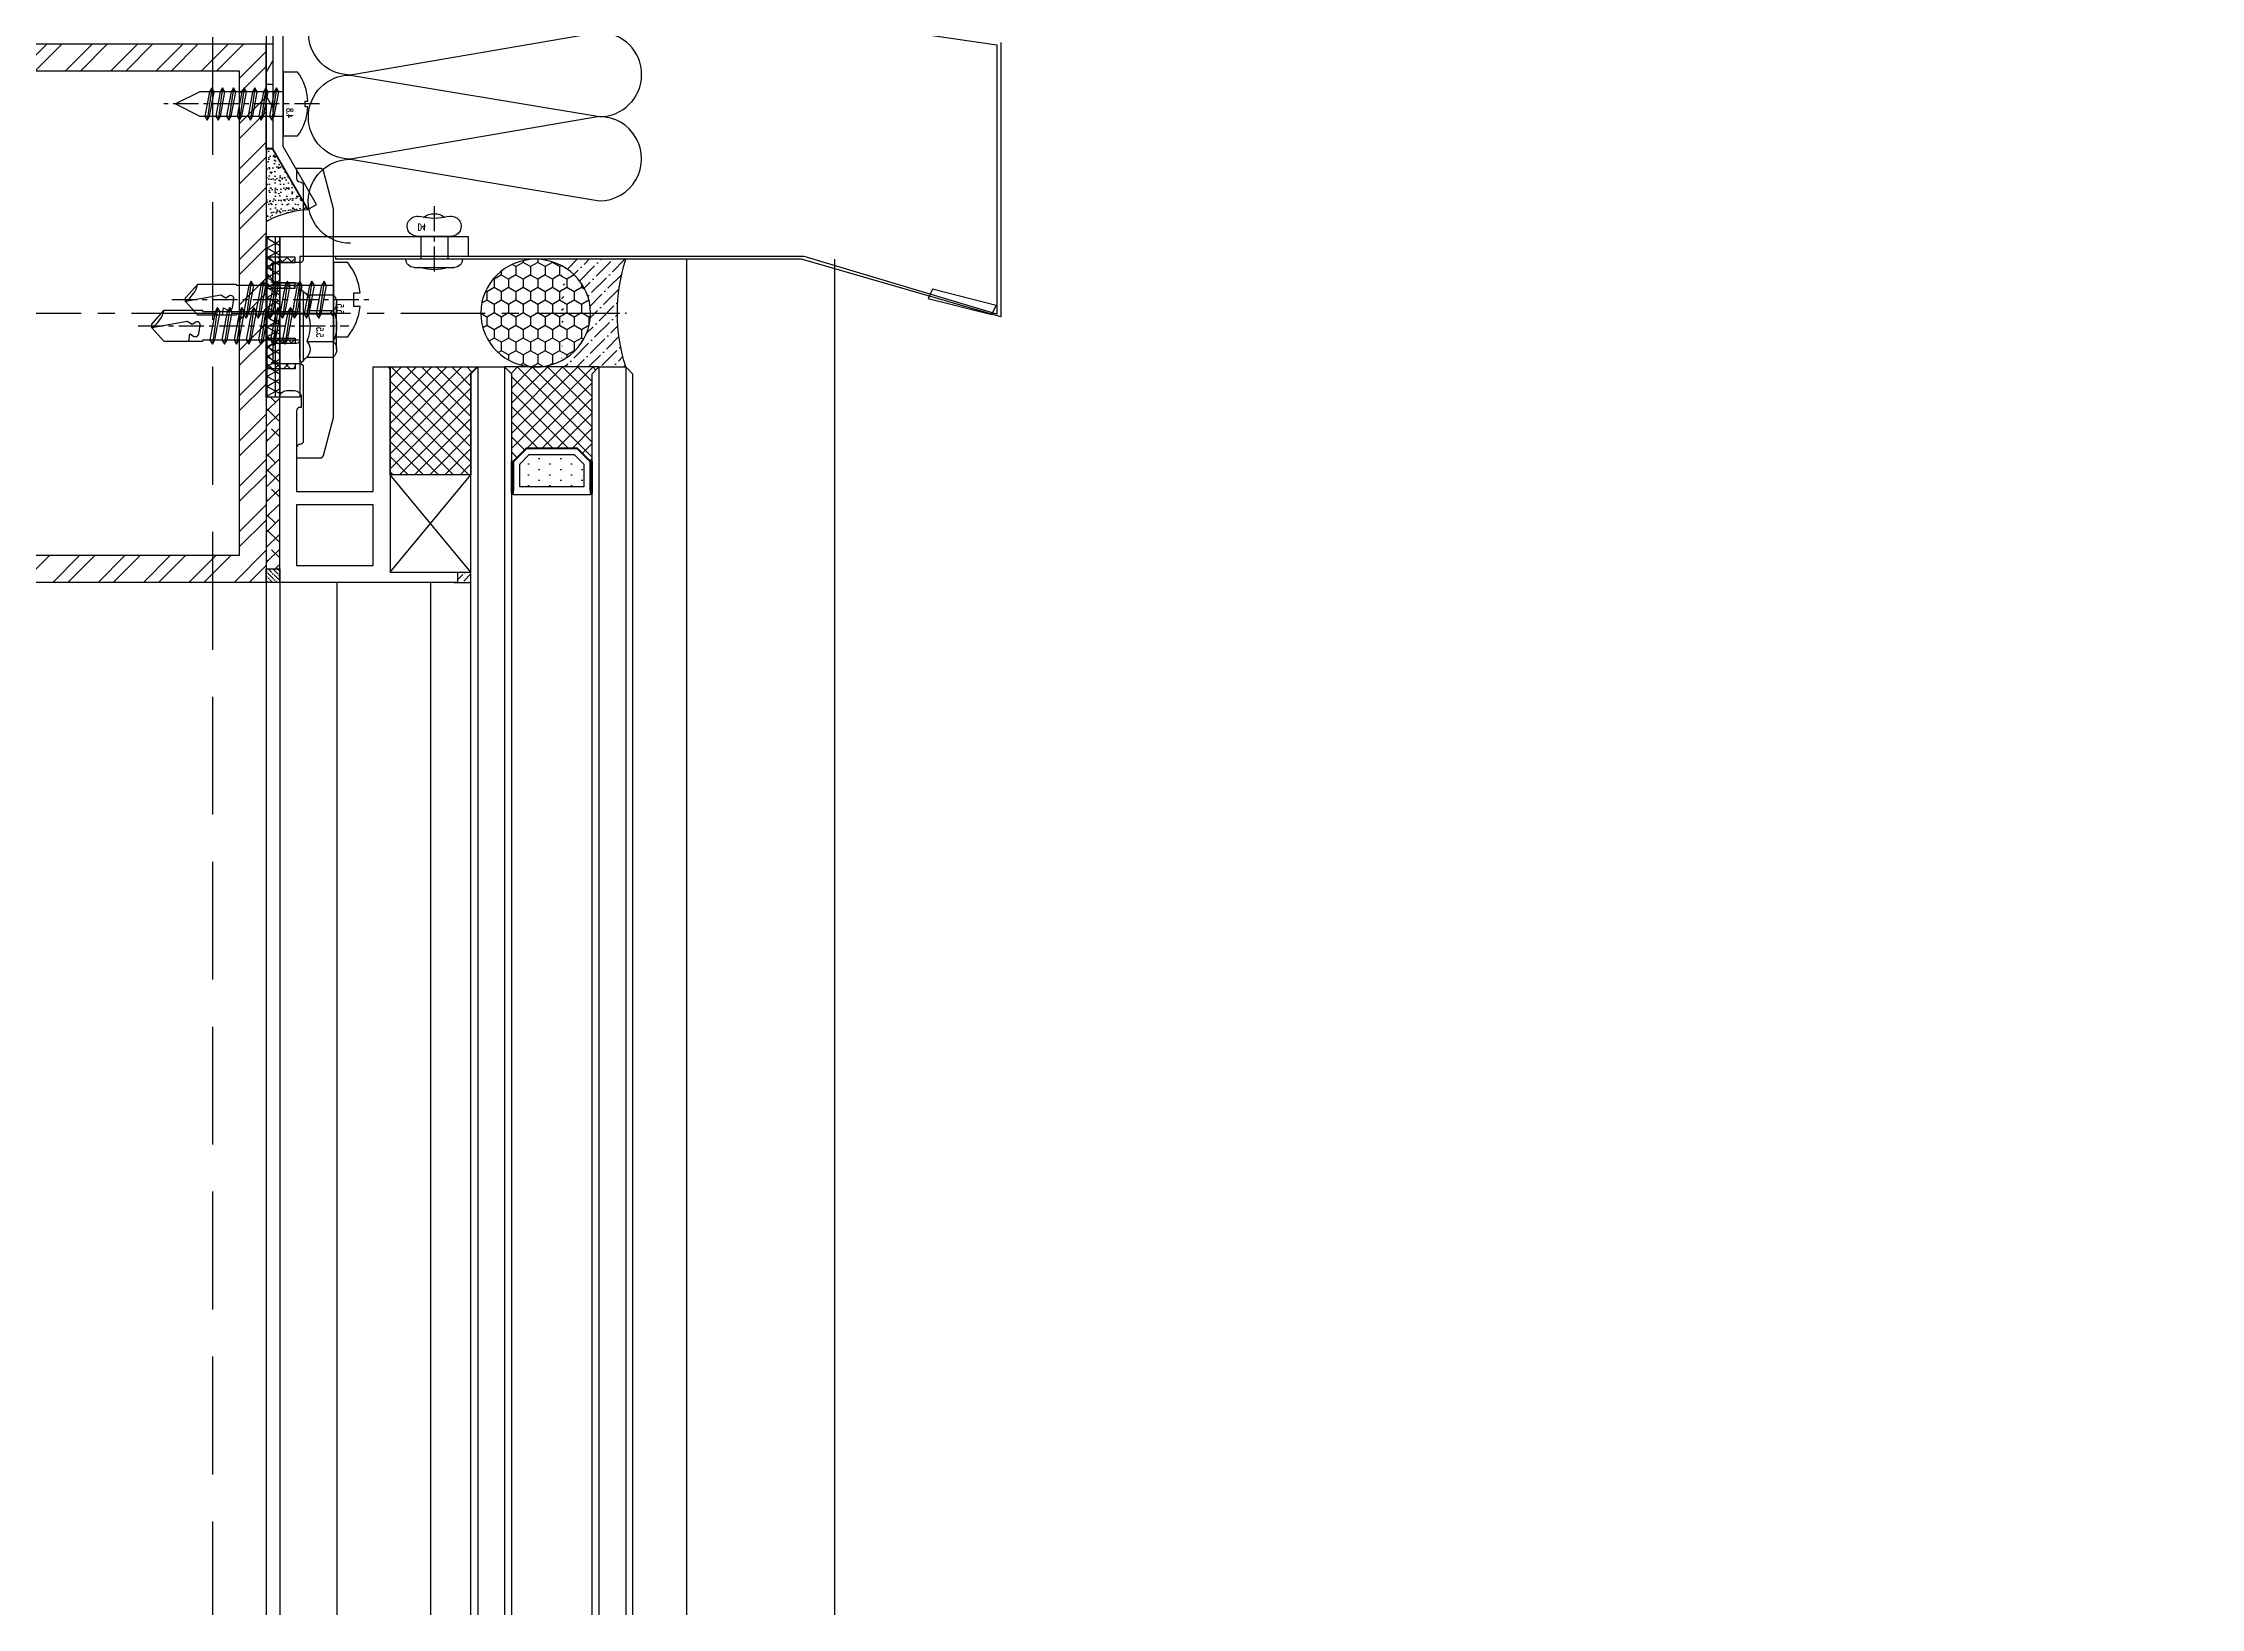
# Model space of a CAD drawing. Extents: x 220580 to 2027826, y -309201 to 71987.
# Drawn here: x 374298.5 to 374618.9, y -157279.7 to -157047.2 of the extents above; entities that cross this region are included whole.
import ezdxf
from ezdxf.enums import TextEntityAlignment as Align
from ezdxf.xclip import XClip

# ---------------------------------------------------------------- set-up
doc = ezdxf.new("R2010")
doc.units = 0
for name, pattern in [('AUSGEZOGEN', [0]), ('CENTER', [2, 1.25, -0.25, 0.25, -0.25]), ('DASH', [0.35, 0.25, -0.1]), ('ZN-CENTER', [2, 1.25, -0.25, 0.25, -0.25]), ('ZN-DASH', [0.35, 0.25, -0.1])]:
    doc.linetypes.add(name, pattern=pattern)
for name, color, linetype in [('!ZN1-填充-8', 8, 'Continuous'), ('!ZN3-不锈钢板幕墙-7', 7, 'Continuous'), ('!ZN3-玻璃幕墙-4', 4, 'Continuous'), ('!ZN4-辅助材料-1', 1, 'Continuous'), ('!ZN4-配件-11', 11, 'Continuous'), ('!ZN5-钢材投影-40', 40, 'Continuous'), ('!ZN5-铝材投影-112', 112, 'Continuous'), ('!ZN5-铝材断面-6', 6, 'Continuous'), ('!ZN6-虚线-8', 8, 'ZN-DASH'), ('2钢材断面', 2, 'Continuous'), ('3索引', 3, 'Continuous'), ('A_Hatch', 8, 'Continuous'), ('DIM', 173, 'Continuous'), ('Fill', 8, 'Continuous'), ('ZX', 240, 'CENTER'), ('型材截面颜色', 253, 'Continuous')]:
    doc.layers.add(name, color=color, linetype=linetype)
for name, color, linetype, lineweight in [('0_FLASHING', 6, 'Continuous', 25), ('0CABR-填充', 8, 'Continuous', 5), ('0CABR-密封材料、垫片', 195, 'Continuous', 9), ('0填充', 8, 'Continuous', 13)]:
    doc.layers.add(name, color=color, linetype=linetype, lineweight=lineweight)
doc.layers.add('0_INSULATION', color=252, linetype='Continuous', lineweight=9, transparency=0.2)
doc.styles.add('DHTEXT-1', font='ROMANS.shx', dxfattribs={"width": 0.7, "bigfont": 'CHINESE.shx'})
doc.dimstyles.new('ZN200', dxfattribs={"dimscale": 200, "dimtxt": 2.5, "dimasz": 1.5, "dimexe": 1, "dimexo": 2, "dimgap": 0.9, "dimtad": 1, "dimdec": 0, "dimdsep": 46, "dimtxsty": 'DHTEXT-1', "dimblk": 'ARCHTICK', "dimcen": 2.5, "dimclrd": 173, "dimclre": 173, "dimclrt": 7, "dimazin": 2, "dimtfac": 1, "dimtdec": 0, "dimtix": 1, "dimtmove": 2, "dimatfit": 3, "dimfxl": 0, "dimtolj": 1, "dimtzin": 0, "dimarcsym": 0})

# ---------------------------------------------------------------- blocks, each defined once
blk = doc.blocks.new('_ArchTick')
at = {"color": 0, "linetype": 'ByBlock', "const_width": 0.4}
blk.add_lwpolyline([(-0.5, -0.5), (0.5, 0.5)], dxfattribs=at)
blk = doc.blocks.new('*D842')
at = {"layer": 'Defpoints', "color": 0, "ltscale": 2, "transparency": 16777216}
for p in [(374411.3983723671, -157079.3509703585), (376072.8778522045, -157079.3509703585), (374411.3983722083, -158179.3509700687)]:
    blk.add_point(p, dxfattribs=at)
at = {"layer": 'DIM', "color": 173, "linetype": 'ByBlock', "lineweight": -2, "ltscale": 2, "transparency": 16777216}
for p, q in [((376072.8778522045, -157079.3509703585), (376072.8778522045, -156779.3509703585)), ((374811.3983723671, -157079.3509703585), (376272.8778522045, -157079.3509703585)), ((376072.8778522045, -158179.3509700687), (376072.8778522045, -157079.3509703585)), ((374811.3983722083, -158179.3509700687), (376272.8778522045, -158179.3509700687)), ((376072.8778522045, -158179.3509700687), (376072.8778522045, -158479.3509700687))]:
    blk.add_line(p, q, dxfattribs=at)
at = {"layer": 'DIM', "color": 173, "lineweight": -2, "ltscale": 2, "transparency": 16777216, "xscale": 300, "yscale": 300, "zscale": 300}
for p, rotation in [((376072.8778522045, -157079.3509703585), 270), ((376072.8778522045, -158179.3509700687), 90)]:
    blk.add_blockref('_ArchTick', p, dxfattribs=dict(at, rotation=rotation))
at = {"layer": 'DIM', "color": 7, "ltscale": 2, "transparency": 16777216, "insert": (375642.8778522044, -157629.3509702137), "char_height": 500, "attachment_point": 5, "rotation": 90, "style": 'DHTEXT-1'}
blk.add_mtext('\\A1;1100', dxfattribs=at)
blk = doc.blocks.new('*D848')
at = {"layer": 'Defpoints', "color": 0, "ltscale": 2, "transparency": 16777216}
for p in [(375182.4936223215, -150779.3509701756), (376072.8778522036, -150779.3509701756), (374411.3983723671, -157079.3509703585)]:
    blk.add_point(p, dxfattribs=at)
at = {"layer": 'DIM', "color": 173, "linetype": 'ByBlock', "lineweight": -2, "ltscale": 2, "transparency": 16777216}
for p, q in [((375582.4936223215, -150779.3509701756), (376272.8778522036, -150779.3509701756)), ((376072.8778522036, -157079.3509703585), (376072.8778522036, -150779.3509701756)), ((374811.3983723671, -157079.3509703585), (376272.8778522036, -157079.3509703585))]:
    blk.add_line(p, q, dxfattribs=at)
at = {"layer": 'DIM', "color": 173, "lineweight": -2, "ltscale": 2, "transparency": 16777216, "xscale": 300, "yscale": 300, "zscale": 300}
for p, rotation in [((376072.8778522036, -150779.3509701756), 90), ((376072.8778522036, -157079.3509703585), 270)]:
    blk.add_blockref('_ArchTick', p, dxfattribs=dict(at, rotation=rotation))
at = {"layer": 'DIM', "color": 7, "ltscale": 2, "transparency": 16777216, "insert": (375642.8778522034, -153929.3509702671), "char_height": 500, "attachment_point": 5, "rotation": 90, "style": 'DHTEXT-1'}
blk.add_mtext('\\A1;6300', dxfattribs=at)
blk = doc.blocks.new('20250822090122')
at = {"layer": 'A_Hatch'}
h = blk.add_hatch(dxfattribs=at)
h.set_pattern_fill('ANSI32', color=256)
h.set_pattern_definition([(45, (-80, -40), (-3.367596045400933, 3.367596045400933), []), (45, (-77.75493500000448, -40), (-3.367596045400933, 3.367596045400933), [])])
h.paths.add_polyline_path([(0, 40), (-80, 40), (-80, -40), (0, -40)])
h.paths.add_polyline_path([(-4, 36), (-4, -36), (-76, -36), (-76, 36)], flags=16)
at = {"layer": '2钢材断面'}
for points in [[(-80, 40), (0, 40), (0, -40), (-80, -40)], [(-76, 36), (-4, 36), (-4, -36), (-76, -36)]]:
    blk.add_lwpolyline(points, close=True, dxfattribs=at)
blk = doc.blocks.new('*U840')
at = {"layer": '!ZN1-填充-8'}
h = blk.add_hatch(dxfattribs=at)
h.set_pattern_fill('ANSI37', color=256, scale=0.5, style=0)
h.set_pattern_definition([(45, (6, -8.881784197001252e-16), (-1.122532015133644, 1.122532015133644), []), (135, (6, -8.881784197001252e-16), (-1.122532015133644, -1.122532015133644), [])])
h.paths.add_polyline_path([(1.029468876367901e-06, 5.00000102652325), (1.029468876367901e-06, 19.0000010265237), (1.000001029469331, 18.00000102652325), (14.00000102946797, 18.00000102652325), (14.00000102946797, 17.75000102652325), (12.00000102946797, 15.75000102652325), (12.00000102946797, 8.250001026523705), (12.00000102946797, 8.250001026523705), (14.00000102946797, 6.250001026523704), (14.00000102946797, 6.000001026523704), (1.000001029469331, 6.000001026523704), (1.029468876367901e-06, 5.00000102652325)])
h = blk.add_hatch(dxfattribs=at)
h.set_pattern_fill('DOTS', color=8, angle=-1.272221872585407e-14, style=0)
h.set_pattern_definition([(0, (6, -8.881784197001252e-16), (0.7937500000000003, 1.5875), [0, -1.5875])])
h.paths.add_polyline_path([(13.00000246392847, 15.33578673215879), (13.00000246392847, 8.664213388665985), (14.4142185169444, 7.24999733565005), (17.80000246392865, 7.24999733565005), (17.80000246392865, 16.74999733565005), (14.41421306741995, 16.74999733565005)])
for points in [[(18.75000205893684, 17.99999999999977), (14.00000205893684, 17.99999999999977), (14.00000205893684, 17.74999999999977), (18.75000205893684, 17.74999999999977)], [(18.75000205893684, 6.249999999999772), (14.00000205893684, 6.249999999999772), (14.00000205893684, 5.999999999999772), (18.75000205893684, 5.999999999999772)]]:
    blk.add_hatch(color=256, dxfattribs=at).paths.add_polyline_path(points)
for p, q in [((2.058937752735802e-06, 22.99999999999977), (534.0000003171442, 23.00000000001518)), ((1.029468876367901e-06, 19.00000102946865), (533.9999992876753, 19.00000102948405)), ((1.029468876367901e-06, 4.999999091356357), (533.9999992876753, 4.999999091371763)), ((2.058937752735801e-06, 1.000000120825234), (534.0000003171442, 1.000000120840641))]:
    blk.add_line(p, q, dxfattribs=at)
at = {"layer": '!ZN3-玻璃幕墙-4'}
for points in [[(534.0000003171442, 24.00000000001518), (1.000002058937753, 23.99999999999977), (2.058937752735802e-06, 22.99999999999977), (2.058937752735801e-06, 18.99999999999977), (1.000002058937753, 17.99999999999977), (534.0000003171442, 18.00000000001517)], [(534.0000003171447, 6.000000000015178), (1.000002058937298, 5.999999999999772), (2.058936843241099e-06, 4.999999999999772), (2.058935933746397e-06, 0.9999999999997726), (1.000002058935479, 0), (534.0000003171447, 1.699845592068987e-11)]]:
    blk.add_lwpolyline(points, dxfattribs=at)
at = {"layer": '!ZN4-辅助材料-1'}
for points in [[(1.029468876367901e-06, 5.00000102652325), (1.029468876367901e-06, 19.0000010265237), (1.000001029469331, 18.00000102652325), (14.00000102946797, 18.00000102652325), (14.00000102946797, 17.75000102652325), (12.00000102946797, 15.75000102652325), (12.00000102946797, 8.250001026523705), (12.00000102946797, 8.250001026523705), (14.00000102946797, 6.250001026523704), (14.00000102946797, 6.000001026523704), (1.000001029469331, 6.000001026523704), (1.029468876367901e-06, 5.00000102652325)], [(12.00000205893639, 15.74999993958727), (12.00000205893639, 8.250000060412503), (14.00000205893639, 6.250000060412503), (19.00000205893639, 6.250000060412503), (19.00000205893639, 17.7500000604125), (14.00000205893639, 17.7500000604125)], [(13.00000246392847, 15.33578673215879), (13.00000246392847, 8.664213388665985), (14.4142185169444, 7.24999733565005), (17.80000246392865, 7.24999733565005), (17.80000246392865, 16.74999733565005), (14.41421306741995, 16.74999733565005)], [(18.75000205893684, 17.99999999999977), (14.00000205893684, 17.99999999999977), (14.00000205893684, 17.74999999999977), (18.75000205893684, 17.74999999999977)], [(18.75000205893684, 6.249999999999772), (14.00000205893684, 6.249999999999772), (14.00000205893684, 5.999999999999772), (18.75000205893684, 5.999999999999772)]]:
    blk.add_lwpolyline(points, close=True, dxfattribs=at)
blk.add_lwpolyline([(18.40000141310247, 17.74999853286067), (18.40000141310247, 17.65000006041236), (14.04142182915984, 17.65000006041236), (12.09999785437094, 15.70857608562369), (12.09999785437094, 8.291423709387573), (14.04142303089793, 6.349998532860581), (18.40000205893648, 6.349998532860581), (18.40000205893648, 6.250000060412503), (18.40000205893648, 6.349998532860581)], dxfattribs=at)
at = {"layer": 'Defpoints', "color": 250}
for p in [(2.058935478999048e-06, 24.00000205304695), (1.029468876367901e-06, 17.99999999999977), (1.029468876367901e-06, 5.999999999999772), (12.00000205893639, 6.000001026523704), (2.058935478999047e-06, 0)]:
    blk.add_point(p, dxfattribs=at)
blk = doc.blocks.new('20230625105620')
at = {"layer": '0CABR-填充'}
h = blk.add_hatch(dxfattribs=at)
h.set_pattern_fill('ANSI38', color=256, scale=0.3, angle=90.00000000000001)
h.set_pattern_definition([(135, (669.6330778690171, -11486.45394119481), (-0.6735192090801863, -0.6735192090801866), []), (225, (669.6330778690171, -11486.45394119481), (-0.6735192090801858, -2.02055762724056), [2.38125, -1.42875])])
h.paths.add_polyline_path([(-5.199999999720603, 3.69999999992433), (-5.199999999953434, 4.500000000203727), (-8.5, 4.499999999970896), (-8.49999999976717, 7.499999999970896), (-5.199999999953434, 7.499999999970896), (-5.199999999953434, 8.300000000017462), (-9.49999999976717, 8.300000000017462), (-9.5, 3.69999999992433)])
h = blk.add_hatch(dxfattribs=at)
h.set_pattern_fill('ANSI38', color=256, scale=0.3, angle=90)
h.set_pattern_definition([(135, (669.6330778690754, -11486.45394119481), (-0.6735192090801865, -0.6735192090801864), []), (225, (669.6330778690754, -11486.45394119481), (-0.6735192090801867, -2.020557627240559), [2.38125, -1.42875])])
h.paths.add_polyline_path([(-5.199999999662396, 3.69999999992433), (-5.199999999895226, 4.500000000203727), (-8.499999999941792, 4.499999999970896), (-8.499999999708962, 7.499999999970896), (-5.199999999895226, 7.499999999970896), (-5.199999999895226, 8.300000000017462), (-9.499999999708962, 8.300000000017462), (-9.499999999941792, 3.69999999992433)])
h = blk.add_hatch(dxfattribs=at)
h.set_pattern_fill('ANSI38', color=256, scale=0.3, angle=90.00000000000001)
h.set_pattern_definition([(135, (669.6330778687843, -11498.45394119481), (-0.6735192090801863, -0.6735192090801866), []), (225, (669.6330778687843, -11498.45394119481), (-0.6735192090801858, -2.02055762724056), [2.38125, -1.42875])])
h.paths.add_polyline_path([(-5.199999999953434, -8.30000000007567), (-5.200000000186265, -7.499999999796273), (-8.50000000023283, -7.500000000029104), (-8.5, -4.500000000029104), (-5.200000000186265, -4.500000000029104), (-5.200000000186265, -3.699999999982538), (-9.5, -3.699999999982538), (-9.50000000023283, -8.30000000007567)])
h = blk.add_hatch(dxfattribs=at)
h.set_pattern_fill('ANSI38', color=256, scale=0.3, angle=90)
h.set_pattern_definition([(135, (669.6330778688425, -11498.45394119481), (-0.6735192090801865, -0.6735192090801864), []), (225, (669.6330778688425, -11498.45394119481), (-0.6735192090801867, -2.020557627240559), [2.38125, -1.42875])])
h.paths.add_polyline_path([(-5.199999999895226, -8.30000000007567), (-5.200000000128057, -7.499999999796273), (-8.500000000174623, -7.500000000029104), (-8.499999999941792, -4.500000000029104), (-5.200000000128057, -4.500000000029104), (-5.200000000128057, -3.699999999982538), (-9.499999999941792, -3.699999999982538), (-9.500000000174623, -8.30000000007567)])
at = {"layer": '!ZN4-辅助材料-1'}
for points in [[(-5.199999999662396, 3.69999999992433), (-5.199999999895226, 4.500000000203727), (-8.499999999941792, 4.499999999970896), (-8.499999999708962, 7.499999999970896), (-5.199999999895226, 7.499999999970896), (-5.199999999895226, 8.300000000017462), (-9.499999999708962, 8.300000000017462), (-9.499999999941792, 3.69999999992433), (-5.199999999662396, 3.69999999992433)], [(-5.199999999662396, -3.700000000215368), (-5.199999999895226, -4.500000000261934), (-8.499999999941792, -4.500000000261934), (-8.499999999708962, -7.500000000029104), (-5.199999999895226, -7.500000000261934), (-5.199999999895226, -8.30000000007567), (-9.499999999708962, -8.30000000007567), (-9.499999999941792, -3.699999999982538), (-5.199999999662396, -3.700000000215368)]]:
    blk.add_lwpolyline(points, dxfattribs=at)
at = {"layer": '!ZN5-铝材投影-112'}
blk.add_lwpolyline([(-4.499999999767169, 3.999999999970896), (-4.5, -4.000000000029104, -0.4142135623702536), (-4.999999999767169, -4.500000000029104), (-7.999999999767169, -4.500000000029104, 0.414213562373095), (-8.49999999976717, -5.000000000029104), (-8.49999999976717, -7.000000000029104, 0.414213562373095), (-7.999999999767169, -7.500000000029104), (-4.499999999476131, -7.500000000025466, -0.414213562373095), (-3.999999999476131, -8.000000000025466), (-3.999999999476131, -19.00000000002547, -0.414213562373095), (-4.499999999476131, -19.50000000002547, 0.414213562373095), (-4.999999999476131, -20.00000000002547), (-4.999999999476131, -21.50000000002547), (-1.491358648519963, -21.5000000000291, 0.3394542588629411), (-1.008395735407248, -21.12940952254576), (0.5, -15.5000000000291), (0.5, -0.5000000000291038), (0, -2.91038304567337e-11), (0.5, 0.4999999999708962), (0.5000000002328306, 15.4999999999709), (-1.008395735174417, 21.12940952248755, 0.3394542588629411), (-1.491358648519963, 21.4999999999709), (-4.999999999476131, 21.49999999996726), (-4.999999999476131, 19.99999999996726, 0.414213562373095), (-4.499999999476131, 19.49999999996726, -0.414213562373095), (-3.999999999476131, 18.99999999996726), (-3.999999999476131, 7.999999999967258, -0.414213562373095), (-4.499999999476131, 7.499999999967258), (-7.999999999767169, 7.499999999970896, 0.414213562373095), (-8.49999999976717, 6.999999999970896), (-8.49999999976717, 4.999999999970896, 0.414213562373095), (-7.999999999767169, 4.499999999970896), (-4.999999999767169, 4.499999999970896, -0.4142135623688329), (-4.499999999767169, 3.999999999970896)], format="xyb", close=True, dxfattribs=at)
at = {"layer": '0CABR-密封材料、垫片'}
for points in [[(-5.199999999720603, 3.69999999992433), (-5.199999999953434, 4.500000000203727), (-8.5, 4.499999999970896), (-8.49999999976717, 7.499999999970896), (-5.199999999953434, 7.499999999970896), (-5.199999999953434, 8.300000000017462), (-9.49999999976717, 8.300000000017462), (-9.5, 3.69999999992433), (-5.199999999720603, 3.69999999992433)], [(-5.199999999720603, -3.700000000215368), (-5.199999999953434, -4.500000000261934), (-8.5, -4.500000000261934), (-8.49999999976717, -7.500000000029104), (-5.199999999953434, -7.500000000261934), (-5.199999999953434, -8.30000000007567), (-9.49999999976717, -8.30000000007567), (-9.5, -3.699999999982538), (-5.199999999720603, -3.700000000215368)]]:
    blk.add_lwpolyline(points, dxfattribs=at)
blk = doc.blocks.new('20240131155736')
at = {"layer": '!ZN1-填充-8'}
h = blk.add_hatch(dxfattribs=at)
h.set_pattern_fill('ANSI36', color=256, scale=0.5, angle=270, style=0)
h.set_pattern_definition([(315, (4155.516182055328, -11794.82250172619), (1.543481520808761, -0.4209495056751171), [1.984375, -0.396875, 0, -0.396875])])
h.paths.add_polyline_path([(-0.7497986001617392, 0.7500036128367356), (-0.7497986001617392, -0.7500036128367356), (1.250202532093681, -0.7500036128367356), (1.250202532093681, 0.7500036128367356)])
at = {"layer": '!ZN4-辅助材料-1', "linetype": 'AUSGEZOGEN'}
blk.add_line((-1.250202532108233, 0.749996387068677), (1.250202532108233, 0.7500036128367356), dxfattribs=at)
blk = doc.blocks.new('20240131160147')
at = {"layer": '!ZN5-铝材断面-6'}
blk.add_lwpolyline([(-3.359996820086963, 1.24972521692689), (-3.360017300714389, 19.749725232934), (-0.8600173007143894, 19.749725232934), (-0.8599968200869625, -10.750274787526), (9.139988671027822, -10.75027476862306), (9.139988671027822, -12.25027476862306), (-17.2600001134706, -12.25027476875402), (-17.2600001134706, 15.24972523121687, -0.414213562373095), (-16.2600001134706, 16.24972523121687), (-15.06000012539153, 16.24972523121687, -0.414213562373095), (-14.06000012539153, 15.24972523121687), (-14.06000012539153, 13.74972523121687), (-14.2600001134706, 13.74972523121687, 0.414213562373095), (-14.7600001134706, 13.24972523121687), (-14.7600001134706, 1.249725235698861)], format="xyb", close=True, dxfattribs=at)
blk.add_lwpolyline([(-14.7600001134706, -0.7502747643011389), (-14.7600001134706, -9.750274768754025), (-3.359996820086963, -9.750274787525996), (-3.359996820086963, -0.7502747830731096)], close=True, dxfattribs=at)
at = {"layer": '!ZN1-填充-8', "ltscale": 50, "xscale": -1, "rotation": 180}
blk.add_blockref('20240131155736', (9.889797354408074, -11.50027115578996), dxfattribs=at)
blk = doc.blocks.new('20250822102610', base_point=(-89164.55327459493, -87453.63117898782))
at = {"layer": '!ZN1-填充-8'}
h = blk.add_hatch(dxfattribs=at)
h.set_pattern_fill('ANSI37', color=256, angle=-1.272221872585407e-14, style=0)
h.set_pattern_definition([(44.99999999999999, (0, 0), (-1.122532015133644, 1.122532015133644), []), (135, (0, 0), (-1.122532015133644, -1.122532015133644), [])])
edge = h.paths.add_edge_path()
edge.add_line((-89165.05327484866, -87423.13117512563), (-89151.55327484867, -87423.13118085341))
edge.add_line((-89151.55327484867, -87423.13118085341), (-89152.55327484867, -87424.13118000627))
edge.add_line((-89152.55327484867, -87424.13118000627), (-89152.55327484867, -87439.13118438769))
edge.add_line((-89152.55327484867, -87439.13118438769), (-89164.55327484867, -87439.13117682973))
edge.add_line((-89164.55327484867, -87439.13117682973), (-89164.55327484867, -87423.63117784967))
edge.add_arc((-89165.05327484867, -87423.63117512563), 0.5000000000074204, 359.9996878473482, 449.9999999983324)
at = {"layer": '!ZN1-填充-8', "ltscale": 100}
for p, q in [((-89152.5532746931, -87453.63117898782), (-89164.55327484867, -87439.13117682973)), ((-89164.55327459493, -87453.63117898782), (-89152.55327484867, -87439.13118438756))]:
    blk.add_line(p, q, dxfattribs=at)
at = {"layer": '!ZN4-辅助材料-1', "linetype": 'AUSGEZOGEN'}
blk.add_lwpolyline([(-89165.05327484866, -87423.13117512563), (-89151.55327484867, -87423.13118085341), (-89152.55327484867, -87424.13118000627), (-89152.55327484867, -87439.13118438769), (-89164.55327484867, -87439.13117682973), (-89164.55327484867, -87423.63117784967, 0.4142151580810171), (-89165.05327484866, -87423.13117512563), (-89165.05327484866, -87423.13117512563)], format="xyb", dxfattribs=at)
blk.add_lwpolyline([(-89152.55327484867, -87439.13118438768), (-89164.55327467559, -87439.13117716176), (-89164.55327469764, -87442.13117353823)], dxfattribs=at)
blk.add_lwpolyline([(-89164.55327459965, -87439.13117716176), (-89164.55327459493, -87453.63117898782), (-89152.5532746931, -87453.63117898782), (-89152.55327469783, -87439.13117716176)], close=True, dxfattribs=at)
blk = doc.blocks.new('20250822103338', base_point=(-89182.55327602196, -87455.13117897836))
at = {"layer": '0填充'}
h = blk.add_hatch(dxfattribs=at)
h.set_pattern_fill('ANSI38', color=256, angle=360, style=0)
h.set_pattern_definition([(45, (0, 0), (-1.122532015133644, 1.122532015133644), []), (134.9999999999999, (0, 0), (-3.367596045400932, 1.122532015133645), [3.96875, -2.38125])])
h.paths.add_polyline_path([(-89182.553276022, -87453.13117897836), (-89180.55327602198, -87453.13117897836), (-89180.55327602211, -87427.6311789784), (-89182.55327602211, -87427.6311789784)])
at = {"layer": '型材截面颜色', "ltscale": 60}
h = blk.add_hatch(dxfattribs=at)
h.set_pattern_fill('ANSI36', color=256, scale=0.3, angle=90.00000000000001)
h.set_pattern_definition([(135, (0, 0), (-0.9260889124852567, 0.2525697034050699), [1.190625, -0.238125, 0, -0.238125])])
h.paths.add_polyline_path([(-89182.55327602196, -87455.13117898106), (-89182.55327602196, -87453.13104161006), (-89180.55326710995, -87453.1311102956), (-89180.55326710995, -87455.13124766659)])
at = {"layer": '!ZN4-辅助材料-1'}
for points in [[(-89180.55327602195, -87427.6311789784), (-89182.55327602195, -87427.6311789784), (-89182.55327602196, -87453.13117897836), (-89180.55327602196, -87453.13117897836)], [(-89182.55327602196, -87455.13117897836), (-89182.55327602196, -87453.13104160737), (-89180.55326570052, -87453.13103338321), (-89180.55326570052, -87455.1311707542)]]:
    blk.add_lwpolyline(points, close=True, dxfattribs=at)
at = {"layer": '0CABR-密封材料、垫片'}
blk.add_lwpolyline([(-89180.55327602195, -87427.6311789784), (-89182.55327602195, -87427.6311789784), (-89182.55327602196, -87455.13117897836), (-89180.55327602196, -87455.13117897836)], close=True, dxfattribs=at)
blk = doc.blocks.new('20250822103828')
at = {"layer": '!ZN4-辅助材料-1', "ltscale": 100}
for name, p in [('20250822102610', (18.40000010126096, 1.499999990541255)), ('20250822103338', (0, 0))]:
    blk.add_blockref(name, p, dxfattribs=at)
at = {"layer": '!ZN6-虚线-8', "ltscale": 50}
blk.add_blockref('20240131160147', (19.26000011348515, 12.25027476875402), dxfattribs=at)
blk = doc.blocks.new('*U168')
at = {"color": 0, "linetype": 'CENTER', "ltscale": 3}
blk.add_line((23.99999999999994, 2.188255855140087e-07), (-5.914909539480056, -1.533137051807418e-07), dxfattribs=at)
at = {"linetype": 'ByBlock', "ltscale": 10}
for p, q in [((0, 2.084999581674395), (14.28830168384373, 2.085001969002848)), ((1.419619596213958, 2.729999885991237), (2.200602679755074, -2.730000114008757)), ((3.219619596213958, 2.729999881768008), (4.000602679755074, -2.730000118231986)), ((5.019619596213958, 2.729999877544779), (5.800602679755074, -2.730000122455214)), ((6.819619596213958, 2.729999873321551), (7.600602679755074, -2.730000126678443)), ((8.619619596213958, 2.729999869098322), (9.400602679755075, -2.730000130901672)), ((10.41961959621396, 2.729999864875094), (11.20060267975507, -2.7300001351249)), ((12.21961959621396, 2.729999860651865), (13.00060267975507, -2.730000139348129)), ((14.28834179297628, -2.085001744372565), (0, -2.084999717997933))]:
    blk.add_line(p, q, dxfattribs=at)
blk.add_lwpolyline([(-3.944271909999143, 1.000000079036682, -0.137385347329328), (-2.123903424387548, 5.500000079036611), (1.77635683940025e-15, 5.500000079036611), (1.77635683940025e-15, -5.499999920963375), (-2.123903424387548, -5.499999920963375, -0.137385347329328), (-3.944271909999143, -0.9999999209634319), (-2.999999999999998, -0.9999999209633751), (-2.999999999999998, 1.000000079036639)], format="xyb", close=True, dxfattribs=at)
for points in [[(1.828211756127738, -2.085000114008789), (1.047228672586622, 2.084999885991241), (1.419619596213901, 2.729999885991095), (1.792010519841123, 2.084999885991241), (2.57299360338241, -2.085000114008761), (2.200602679755074, -2.730000114008771)], [(3.628211756127738, -2.085000118232018), (2.847228672586622, 2.084999881768012), (3.219619596213901, 2.729999881767866), (3.592010519841123, 2.084999881768012), (4.37299360338241, -2.085000118231989), (4.000602679755074, -2.730000118232)], [(5.428211756127738, -2.085000122455247), (4.647228672586622, 2.084999877544783), (5.019619596213901, 2.729999877544637), (5.392010519841123, 2.084999877544783), (6.17299360338241, -2.085000122455218), (5.800602679755074, -2.730000122455229)], [(7.228211756127738, -2.085000126678475), (6.447228672586622, 2.084999873321555), (6.819619596213901, 2.729999873321409), (7.192010519841123, 2.084999873321555), (7.97299360338241, -2.085000126678447), (7.600602679755074, -2.730000126678457)], [(9.028211756127739, -2.085000130901704), (8.247228672586623, 2.084999869098326), (8.619619596213902, 2.72999986909818), (8.992010519841124, 2.084999869098326), (9.77299360338241, -2.085000130901676), (9.400602679755075, -2.730000130901686)], [(10.82821175612774, -2.085000135124933), (10.04722867258662, 2.084999864875098), (10.4196195962139, 2.729999864874951), (10.79201051984112, 2.084999864875098), (11.57299360338241, -2.085000135124904), (11.20060267975507, -2.730000135124914)], [(12.62821175612774, -2.085000139348161), (11.84722867258662, 2.084999860651869), (12.2196195962139, 2.729999860651723), (12.59201051984112, 2.084999860651869), (13.37299360338241, -2.085000139348133), (13.00060267975507, -2.730000139348143)]]:
    blk.add_lwpolyline(points, close=True, dxfattribs=at)
for points in [[(14.28755614132959, -2.084999790480305, -0.414213562373095), (14.44551068678416, -2.242954335934877), (14.44551068678416, -2.321931608662732), (20.17706341883141, -2.321931608662732), (21.99999672497771, -0.2620664843346907), (21.99999672497771, 0.2620669033741529), (20.1770634188305, 2.321932027703048), (14.44551068678416, 2.321932027703616), (14.44551068678416, 2.242954754974284, -0.414213562373095), (14.28755614132959, 2.085000209519654)], [(16.51287844574838, -2.321931608662732), (16.35611659158181, -1.195959136936376), (15.82661205339483, -1.523970797760166, -0.5304615897786895), (15.03442566961419, -1.169417307181045), (14.81075563571315, 0.0990784896746442, -0.6513157956771675), (15.47433833661651, 0.5440859063701903), (16.0012324895205, 0.2109028390927443), (16.76803563861736, 0.6608451827776259), (21.99999672497771, -0.2620664843346907, -0.2012259957209903), (20.1770634188305, 2.321932027703048)]]:
    blk.add_lwpolyline(points, format="xyb", dxfattribs=at)
at = {"layer": 'Defpoints', "color": 0, "ltscale": 10, "style": 'DHTEXT-1', "width": 0.7}
blk.add_text('5.5', height=1, rotation=90, dxfattribs=at).set_placement((-0.4943080637851551, -1.360906537433093), align=Align.CENTER)
blk = doc.blocks.new('16胶缝')
at = {"layer": '!ZN1-填充-8', "ltscale": 0.1}
h = blk.add_hatch(dxfattribs=at)
h.set_pattern_fill('HONEY', color=256, scale=10, style=0)
h.set_pattern_definition([(4.818975183877585e-15, (-19679.56000236233, -11324.37131966545), (1.875, 1.08253175), [1.25, -2.5]), (120, (-19679.56000236233, -11324.37131966545), (-1.874999995903225, 1.082531757095823), [1.249999999999998, -2.499999999999997]), (60.00000000000003, (-19679.56000236233, -11324.37131966545), (4.096775418904741e-09, 2.165063507095822), [-2.499999999999998, 1.249999999999999])])
edge = h.paths.add_edge_path()
edge.add_ellipse((8.000000000182808, 13.40127735032729), major_axis=(-1.852811262691897e-12, -8.148750109612592), ratio=0.9817456533069091, start_angle=0, end_angle=360)
h = blk.add_hatch(dxfattribs=at)
h.set_pattern_fill('ANSI36', color=256, scale=10, style=0)
h.set_pattern_definition([(45.00000000000003, (-19679.575386873, -11324.37131966545), (0.6629126073623883, 2.430679560328756), [3.125, -0.625, 0, -0.625])])
edge = h.paths.add_edge_path()
edge.add_ellipse((8.015384510843433, 13.40127735032729), major_axis=(0.8733517820453444, 8.103544729698486), ratio=0.9813319895029027, start_angle=124.6262873536864, end_angle=247.3977371599691, ccw=False)
edge.add_arc((0.0005942590132690384, 10.19757702908555), 1.197577176534192, 269.97156881858757, 324.48671338471985, ccw=False)
edge.add_line((1.455191522836685e-11, 8.999999999992724), (1.091393642127514e-11, -1.818989403545856e-12))
edge.add_arc((8.000000000015461, -24.92179927315374), 26.17434008740905, 432.2031562990745, 467.7968437009381, ccw=False)
edge.add_line((16.00000000001455, 0), (16.00000000001091, 9.000000000003638))
edge.add_arc((16.00645417175474, 10.22705133927502), 1.227068313314542, 216.5905572920867, 269.6986325029304, ccw=False)
at = {"layer": '!ZN4-辅助材料-1', "color": 1, "ltscale": 0.1}
blk.add_arc((8.000000000014552, -24.92179927313555), 26.17434008739207, 72.20315629866607, 107.7968437013339, dxfattribs=at)
blk.add_ellipse((8.000000000182808, 13.40127735032729), major_axis=(-1.852811262691897e-12, -8.148750109612592), ratio=0.9817456533069091, dxfattribs=at)
blk.add_point((8.000000000014552, 7.275957614183426e-12), dxfattribs=at)
blk = doc.blocks.new('胶缝断面')
at = {"color": 7, "ltscale": 0.1, "extrusion": (0, 0, -1), "zscale": -1, "rotation": 180}
blk.add_blockref('16胶缝', (8, 5.456968210637569e-12), dxfattribs=at)
blk = doc.blocks.new('*U818')
at = {"ltscale": 10}
for p, q in [((-5.449999999999818, -3.464101413275086), (-5.449999999999818, 3.464101817001181)), ((-1.015572715537019, 4.618802355381165), (-4.949999999997999, 4.618802355381165)), ((-0.5504878062047283, -5.115541284646254), (-0.5504878062065472, 5.115530008962667)), ((-0.1698801084603474, 5.480866579516958), (1.167940990853822e-05, 4.83959058622783)), ((0, -4.839613541317005), (0, 4.8396139450431)), ((-1.015583010001137, 2.309401278621424), (-4.949999999997999, 2.309401278624835)), ((0, 2.084999581674395), (14.28830168384373, 2.085001969002848)), ((1.419619596213958, 2.729999885991237), (2.200602679755074, -2.730000114008757)), ((3.219619596213958, 2.729999881768008), (4.000602679755074, -2.730000118231986)), ((5.019619596213958, 2.729999877544779), (5.800602679755074, -2.730000122455214)), ((6.819619596213958, 2.729999873321551), (7.600602679755074, -2.730000126678443)), ((8.619619596213958, 2.729999869098322), (9.400602679755075, -2.730000130901672)), ((10.41961959621396, 2.729999864875094), (11.20060267975507, -2.7300001351249)), ((12.21961959621396, 2.729999860651865), (13.00060267975507, -2.730000139348129)), ((-1.015583010002956, -2.30940087489533), (-4.94999999999618, -2.30940087489874)), ((14.28834179297628, -2.085001744372565), (0, -2.084999717997933)), ((-1.015583010001137, -4.618801951655071), (-4.949999999999818, -4.618801951654161)), ((-0.1698801084603474, -5.480877855198726), (1.167940990853822e-05, -4.839601861909371))]:
    blk.add_line(p, q, dxfattribs=at)
at = {"color": 0, "linetype": 'ZN-CENTER', "ltscale": 3}
blk.add_line((23.99999999999994, 2.188255855140087e-07), (-7.276562432845615, -1.533137051807418e-07), dxfattribs=at)
at = {"ltscale": 10}
for points in [[(1.828211756127738, -2.085000114008789), (1.047228672586622, 2.084999885991241), (1.419619596213901, 2.729999885991095), (1.792010519841123, 2.084999885991241), (2.57299360338241, -2.085000114008761), (2.200602679755074, -2.730000114008771)], [(3.628211756127738, -2.085000118232018), (2.847228672586622, 2.084999881768012), (3.219619596213901, 2.729999881767866), (3.592010519841123, 2.084999881768012), (4.37299360338241, -2.085000118231989), (4.000602679755074, -2.730000118232)], [(5.428211756127738, -2.085000122455247), (4.647228672586622, 2.084999877544783), (5.019619596213901, 2.729999877544637), (5.392010519841123, 2.084999877544783), (6.17299360338241, -2.085000122455218), (5.800602679755074, -2.730000122455229)], [(7.228211756127738, -2.085000126678475), (6.447228672586622, 2.084999873321555), (6.819619596213901, 2.729999873321409), (7.192010519841123, 2.084999873321555), (7.97299360338241, -2.085000126678447), (7.600602679755074, -2.730000126678457)], [(9.028211756127739, -2.085000130901704), (8.247228672586623, 2.084999869098326), (8.619619596213902, 2.72999986909818), (8.992010519841124, 2.084999869098326), (9.77299360338241, -2.085000130901676), (9.400602679755075, -2.730000130901686)], [(10.82821175612774, -2.085000135124933), (10.04722867258662, 2.084999864875098), (10.4196195962139, 2.729999864874951), (10.79201051984112, 2.084999864875098), (11.57299360338241, -2.085000135124904), (11.20060267975507, -2.730000135124914)], [(12.62821175612774, -2.085000139348161), (11.84722867258662, 2.084999860651869), (12.2196195962139, 2.729999860651723), (12.59201051984112, 2.084999860651869), (13.37299360338241, -2.085000139348133), (13.00060267975507, -2.730000139348143)]]:
    blk.add_lwpolyline(points, close=True, dxfattribs=at)
for points in [[(14.28755614132959, -2.084999790480305, -0.414213562373095), (14.44551068678416, -2.242954335934877), (14.44551068678416, -2.321931608662732), (20.17706341883141, -2.321931608662732), (21.99999672497771, -0.2620664843346907), (21.99999672497771, 0.2620669033741529), (20.1770634188305, 2.321932027703048), (14.44551068678416, 2.321932027703616), (14.44551068678416, 2.242954754974284, -0.414213562373095), (14.28755614132959, 2.085000209519654)], [(16.51287844574838, -2.321931608662732), (16.35611659158181, -1.195959136936376), (15.82661205339483, -1.523970797760166, -0.5304615897786895), (15.03442566961419, -1.169417307181045), (14.81075563571315, 0.0990784896746442, -0.6513157956771675), (15.47433833661651, 0.5440859063701903), (16.0012324895205, 0.2109028390927443), (16.76803563861736, 0.6608451827776259), (21.99999672497771, -0.2620664843346907, -0.2012259957209903), (20.1770634188305, 2.321932027703048)]]:
    blk.add_lwpolyline(points, format="xyb", dxfattribs=at)
for centre, radius, start, end in [((-3.866666666665878, 3.464101817001181), 1.583333333333237, 133.1735511071865, 226.8264488928781), ((0.06775032333098352, 3.464101817001181), 1.583333333333237, 133.1735511071865, 226.8264488928781), ((7.477939400387186, -2.867559875829768), 11.3218976996017, 132.4921501626091, 138.6063620026382), ((0.1333333333341216, 2.018612281773358e-07), 5.583333333333248, 155.5673023206315, 204.4326976793683), ((4.067750323330984, 2.018612281773358e-07), 5.583333333333248, 155.5673023206315, 204.4326976793683), ((-3.866666666665878, -3.464101413275086), 1.583333333333237, 133.1735511071865, 226.8264488927399), ((0.06775032333098352, -3.464101413275086), 1.583333333333237, 133.1735511071865, 226.8264488927399), ((7.477939400387186, 2.867548600148227), 11.3218976996017, 221.3935592101043, 227.5078498373909)]:
    blk.add_arc(centre, radius, start, end, dxfattribs=at)
at = {"layer": 'Defpoints', "color": 0, "ltscale": 10, "style": 'DHTEXT-1', "width": 0.7}
blk.add_text('5.5', height=1, rotation=90, dxfattribs=at).set_placement((-2.461643067588102, -0.9299515093815011), align=Align.CENTER)
blk = doc.blocks.new('*U819')
at = {"linetype": 'ByBlock', "lineweight": -2, "ltscale": 10}
for p, q in [((0, 4.200000000000099), (0, -4.199999999999992)), ((-1.19999999999709, -2.999999999995627), (-1.19999999999709, 2.999999999995733)), ((3.399999999975551, 2.000000000000053), (0, 2.000000000000053)), ((3.399999999975551, 2.500000000000053), (3.399999999975551, -2.499999999999947)), ((3.399999999975551, -1.999999999999947), (0, -1.999999999999947))]:
    blk.add_line(p, q, dxfattribs=at)
at = {"color": 0, "linetype": 'CENTER', "ltscale": 3}
blk.add_line((7.912452162601328, 5.329070518200751e-14), (-2.451370260241674, 5.329070518200751e-14), dxfattribs=at)
at = {"linetype": 'ByBlock', "lineweight": -2, "ltscale": 10}
for centre, radius, start, end in [((0, 2.999999999995733), 1.2, 90, 180), ((4.899999999975551, 2.500000000000053), 1.5, 348.4480414647314, 180), ((4.415117063422031, -3.584688101909705e-12), 5.96066603962293, 160.3950489643864, 199.6049510356135), ((14.0651513898879, 5.329070518200751e-14), 8, 164.3308475018224, 195.6691524981776), ((4.086535023663162, -0.0009536892320660684), 2.672094166157843, 323.2266208412516, 36.78433105121244), ((0, -2.999999999995627), 1.2, 180, 270), ((4.899999999975551, -2.499999999999947), 1.5, 180, 11.5519585352685)]:
    blk.add_arc(centre, radius, start, end, dxfattribs=at)
at = {"layer": 'Defpoints', "color": 0, "ltscale": 10, "style": 'DHTEXT-1', "width": 0.7}
blk.add_text('D4', height=1, rotation=90, dxfattribs=at).set_placement((5.270543651562464, -1.846676056511448), align=Align.CENTER)
blk = doc.blocks.new('*U611')
at = {"layer": '0_INSULATION'}
blk.add_lwpolyline([(114802.1762403308, -53758.13946177487), (114802.1762403308, -54358.13946177487), (114752.1762403308, -54358.13946177487), (114752.1762403308, -54147.48672676035, -0.3233183976765034), (114775.6762403308, -54112.48672676035, 0.2427606451781089), (114797.6784095399, -54086.40908308211), (114798.0588984693, -54026.95991788548, 0.2567742646382426), (114775.6762403308, -53998.0878037859, -0.3233183976765034), (114752.1762403308, -53963.0878037859), (114752.1762403308, -53758.13946177487)], format="xyb", close=True, dxfattribs=at)
blk = doc.blocks.new('*U820')
at = {"color": 0, "linetype": 'CENTER', "ltscale": 3}
blk.add_line((-5.42402482348062, 2.951201566112061e-13), (17.70672576295199, 2.948752353404415e-13), dxfattribs=at)
at = {"linetype": 'ByBlock', "ltscale": 10}
for p, q in [((0, 1.7899998674459), (12.38000001907299, 1.790001397150355)), ((0.980701996714231, 2.400000000000386), (1.655298003285623, -2.399999999999796)), ((2.580701996714217, 2.400000210272508), (3.255298003285609, -2.399999789727674)), ((4.180701996714204, 2.40000042054463), (4.855298003285595, -2.399999579455552)), ((5.780701996714191, 2.400000630816753), (6.455298003285582, -2.399999369183429)), ((7.380701996714176, 2.400000841088874), (8.055298003285568, -2.399999158911307)), ((8.980701996714163, 2.400001051360997), (9.655298003285555, -2.399998948639185)), ((10.58070199671415, 2.400001261633119), (11.25529800328554, -2.399998738367063)), ((12.38000001907299, 1.790001397150355), (16, 1.626980552060786e-06)), ((16, 1.626980552060786e-06), (12.38000001907299, -1.789998580962678)), ((12.38000001907299, -1.789998580962678), (0, -1.790000231097598))]:
    blk.add_line(p, q, dxfattribs=at)
blk.add_lwpolyline([(-3.299999999999955, 0.4000000000003876), (-3.689993742175107, 0.3999999999999488, -0.1474780726293994), (-2.137196594791703, 4.750000000000297), (0, 4.750000000000293), (0, -4.749999999999703), (-2.137196594791703, -4.749999999999703, -0.1474780726293994), (-3.689993742175107, -0.3999999999993538), (-3.299999999999955, -0.3999999999995669)], format="xyb", close=True, dxfattribs=at)
for points in [[(1.303114339079855, -1.789999999999669), (0.6285183325084631, 1.790000000000258), (0.980701996714231, 2.400000000000158), (1.332885660919771, 1.790000000000258), (2.00748166749139, -1.789999999999669), (1.655298003285623, -2.399999999999796)], [(2.903114339079841, -1.789999789727547), (2.228518332508449, 1.790000210272381), (2.580701996714217, 2.400000210272281), (2.932885660919758, 1.790000210272381), (3.607481667491377, -1.789999789727547), (3.255298003285609, -2.399999789727674)], [(4.503114339079827, -1.789999579455424), (3.828518332508436, 1.790000420544503), (4.180701996714204, 2.400000420544403), (4.532885660919744, 1.790000420544503), (5.207481667491363, -1.789999579455424), (4.855298003285595, -2.399999579455552)], [(6.103114339079815, -1.789999369183302), (5.428518332508423, 1.790000630816625), (5.780701996714191, 2.400000630816525), (6.132885660919731, 1.790000630816625), (6.80748166749135, -1.789999369183302), (6.455298003285582, -2.399999369183429)], [(7.7031143390798, -1.78999915891118), (7.028518332508408, 1.790000841088747), (7.380701996714176, 2.400000841088647), (7.732885660919717, 1.790000841088747), (8.407481667491336, -1.78999915891118), (8.055298003285568, -2.399999158911307)], [(9.303114339079787, -1.789998948639058), (8.628518332508396, 1.79000105136087), (8.980701996714163, 2.400001051360769), (9.332885660919704, 1.79000105136087), (10.00748166749132, -1.789998948639058), (9.655298003285555, -2.399998948639185)], [(10.90311433907977, -1.789998738366936), (10.22851833250838, 1.790001261632992), (10.58070199671415, 2.400001261632892), (10.93288566091969, 1.790001261632992), (11.60748166749131, -1.789998738366936), (11.25529800328554, -2.399998738367063)]]:
    blk.add_lwpolyline(points, close=True, dxfattribs=at)
at = {"layer": 'Defpoints', "color": 0, "ltscale": 10, "style": 'DHTEXT-1', "width": 0.7}
blk.add_text('4.8', height=1, rotation=90, dxfattribs=at).set_placement((-0.4943080637851551, -1.360906739296144), align=Align.CENTER)

msp = doc.modelspace()

# ---------------------------------------------------------------- hatches: boundary and pattern name
at = {"layer": '!ZN1-填充-8', "ltscale": 0.1}
h = msp.add_hatch(dxfattribs=at)
h.set_pattern_fill('NET3', color=256, scale=3, style=0)
h.set_pattern_definition([(0, (445975.0038725912, -44982.19673021941), (0, 9.524999999999999), []), (59.99999999999999, (445975.0038725912, -44982.19673021941), (-8.248891971046778, 4.762500000000001), []), (120, (445975.0038725912, -44982.19673021941), (-8.248891971046778, -4.762499999999998), [])])
h.paths.add_polyline_path([(374332.6373463534, -157063.0097331144), (374331.6373463534, -157063.0097331144), (374331.6373463535, -157047.3509707826), (374332.6373463535, -157047.3509707826)])
at = {"layer": '!ZN1-填充-8'}
h = msp.add_hatch(dxfattribs=at)
h.set_pattern_fill('AR-SAND', color=256, scale=0.5, style=0)
h.set_pattern_definition([(37.50000000000001, (445975.0038725912, -44982.19673021941), (-0.04000078239960125, 1.223533093323356), [0, -0.9652, 0, -1.0795, 0, -1.031875]), (7.499999999999999, (445975.0038725912, -44982.19673021941), (1.123808207845006, 1.792062751420885), [0, -0.5207, 0, -0.86995, 0, -0.333375]), (327.5, (445974.2228225912, -44982.19673021941), (1.977480925603645, 0.00359296169636425), [0, -0.3175, 0, -1.143, 0, -1.49225]), (317.5, (445974.2228225912, -44982.19673021941), (1.908891131180743, 0.5573233081430407), [0, -0.15875, 0, -0.7493, 0, -0.85725])])
edge = h.paths.add_edge_path()
edge.add_arc((374338.5839580023, -157086.306248559), 14.3792900125779, 93.13283068018342, 118.88795811342649, ccw=False)
edge.add_line((374337.7981158689, -157071.9484481213), (374332.6373463535, -157063.0097331144))
edge.add_line((374332.6373463534, -157063.0097331144), (374332.6373463534, -157062.6881940835))
edge.add_line((374332.6373463534, -157062.6881940835), (374331.6373463534, -157062.6881940835))
edge.add_line((374331.6373463535, -157062.6881940835), (374331.6373463535, -157073.7162299782))
h = msp.add_hatch(dxfattribs=at)
h.set_pattern_fill('NET3', color=256, scale=0.4, angle=90.00000000000001, style=0)
h.set_pattern_definition([(90, (445975.0038725912, -44982.19673009857), (-1.27, -2.042315765089328e-16), []), (150, (445975.0038725912, -44982.19673009857), (-0.635, -1.099852262806237), []), (210, (445975.0038725912, -44982.19673009857), (0.635, -1.099852262806237), [])])
h.paths.add_polyline_path([(374333.6373463534, -157099.8509578914), (374331.6373463534, -157099.8509578914), (374331.6373463534, -157075.9509705432), (374333.6373463534, -157075.9509705432)])

# ---------------------------------------------------------------- linework, layer by layer
at = {"layer": '!ZN3-不锈钢板幕墙-7', "ltscale": 4}
for p, q in [((374332.6373463537, -156909.0727266466), (374332.6373463534, -157063.0097331144)), ((374334.1373463534, -157062.6078093258), (374334.1373463537, -156910.7253541454)), ((374332.6373463534, -157063.0097331144), (374337.7981158689, -157071.9484481213)), ((374339.0971539746, -157071.1984481213), (374334.1373463534, -157062.6078093258)), ((374337.7981158689, -157071.9484481213), (374339.0971539746, -157071.1984481213))]:
    msp.add_line(p, q, dxfattribs=at)
at = {"layer": '!ZN4-辅助材料-1', "ltscale": 4, "elevation": -1.372784413678807e-10}
msp.add_lwpolyline([(374332.6373463534, -157063.0097331144), (374331.6373463534, -157063.0097331144), (374331.6373463535, -157047.3509707826), (374332.6373463535, -157047.3509707826)], close=True, dxfattribs=at)
msp.add_lwpolyline([(374337.7981158689, -157071.9484481213), (374332.6373463534, -157063.0097331144), (374331.6373463534, -157063.0097331144), (374331.6373463534, -157073.7162299782, -0.1128534114984326), (374337.7981158689, -157071.9484481213)], format="xyb", dxfattribs=at)
at = {"layer": '!ZN4-辅助材料-1', "ltscale": 5, "elevation": -1.372784413678807e-10}
msp.add_lwpolyline([(374333.6373463543, -157099.8509578906), (374331.6373463543, -157099.8509578906), (374331.6373463534, -157075.9509705432), (374333.6373463534, -157075.9509705432)], close=True, dxfattribs=at)
at = {"layer": '!ZN5-钢材投影-40', "ltscale": 0.3}
msp.add_line((374331.6373463533, -156899.3509797466), (374331.6373463533, -162880.5751872169), dxfattribs=at)
at = {"layer": '!ZN5-铝材投影-112'}
for p, q in [((374394.0373434671, -157079.3509706616), (374394.0373434671, -157629.3509700687)), ((374416.0373463983, -157079.3509706616), (374416.0373463983, -157629.3509700687)), ((374333.6356403028, -157127.3509707825), (374333.6356403028, -157629.3509700687)), ((374342.1356114362, -157127.3509707825), (374342.1356114362, -157629.3509700687)), ((374356.0373305008, -157127.3509707825), (374356.0373305008, -157629.3509700687))]:
    msp.add_line(p, q, dxfattribs=at)
at = {"layer": '!ZN5-铝材投影-112', "elevation": -1.372784413678807e-10}
msp.add_lwpolyline([(374333.6373463534, -157099.8509578906), (374333.6373463534, -157075.9509705403), (374361.6373463534, -157075.9509705403), (374361.6373463534, -157078.9509705403), (374336.6373463534, -157078.9509705417), (374336.6373463534, -157099.8509578921)], close=True, dxfattribs=at)
at = {"layer": '!ZN6-虚线-8', "color": 8, "linetype": 'ZN-DASH', "ltscale": 70}
msp.add_line((374323.6373463533, -156899.3509797466), (374323.6373463533, -162880.5751872169), dxfattribs=at)
msp.add_lwpolyline([(374440.0414628932, -157086.225223442), (374430.5734478199, -157083.807884228), (374429.9249536368, -157085.1604578099), (374439.3929687101, -157087.5777970239)], close=True)
at = {"layer": '0_FLASHING', "ltscale": 200}
for p, q in [((374387.8204353633, -157039.8780705546), (374440.1534584039, -157047.5101111799)), ((374440.1534584039, -157047.5101111799), (374440.1534584039, -157087.5101111799)), ((374440.7173289578, -157047.1425756859), (374440.7173289578, -157087.9101111799)), ((374411.5327443495, -157078.950970803), (374341.98153337, -157078.950970803)), ((374411.1327443496, -157079.3509708031), (374341.98153337, -157079.3509708031)), ((374440.7173289578, -157087.9101111799), (374411.1327443496, -157079.3509708031)), ((374440.1534584039, -157087.5101111799), (374411.5327443495, -157078.950970803))]:
    msp.add_line(p, q, dxfattribs=at)
at = {"layer": '0_FLASHING', "ltscale": 40}
msp.add_line((374341.98153337, -157079.3509708031), (374341.98153337, -157078.950970803), dxfattribs=at)
at = {"layer": '3索引', "linetype": 'DASH', "ltscale": 1000, "const_width": 100}
msp.add_lwpolyline([(373991.6294121374, -156024.4471933506), (374619.9805331873, -156024.4471933506, -0.414213562373095), (374819.9805331873, -156224.4471933506), (374819.9805331873, -157188.9936279138, -0.414213562373095), (374619.9805331873, -157388.9936279138), (373991.6294121374, -157388.9936279138, -0.414213562373095), (373791.6294121374, -157188.9936279138), (373791.6294121374, -156224.4471933506, -0.414213562373095)], format="xyb", close=True, dxfattribs=at)
at = {"layer": 'Fill'}
msp.add_lwpolyline([(374344.1333824189, -157076.981472486, -1), (374344.1394822081, -157064.4814739744), (374381.1262415501, -157070.6644856492, 1), (374381.1323413393, -157058.1644871375), (374344.1394822081, -157064.4814739744, -1), (374344.1455819972, -157051.9814754627), (374381.1323413393, -157058.1644871375, 1), (374381.1384411285, -157045.6644886258), (374344.1455819972, -157051.9814754627, -1), (374344.1516817864, -157039.481476951)], format="xyb", dxfattribs=at)
at = {"layer": 'ZX', "ltscale": 10}
msp.add_line((374251.6373463535, -157087.3509707826), (374386.0373463535, -157087.3509707826), dxfattribs=at)

# ---------------------------------------------------------------- block references
at = {"layer": '!ZN3-玻璃幕墙-4', "xscale": -1, "rotation": 90}
msp.add_blockref('*U840', (374386.0373463535, -157095.3509697515), dxfattribs=at)
at = {"layer": '!ZN4-辅助材料-1', "rotation": 270}
msp.add_blockref('胶缝断面', (374385.0373462326, -157087.3509716894), dxfattribs=at)
at = {"layer": '!ZN4-辅助材料-1', "ltscale": 100}
msp.add_blockref('20250822103828', (374331.6373463535, -157127.3509707826), dxfattribs=at)
at = {"layer": '!ZN4-配件-11', "color": 1, "ltscale": 200, "xscale": -1}
msp.add_blockref('*U820', (374334.1373463534, -157056.283968391), dxfattribs=at)
for name, p, rotation in [('*U819', (374356.5796671855, -157079.3509705407), 270), ('*U818', (374336.6373463533, -157089.2509767525), 359.9999999999999)]:
    msp.add_blockref(name, p, dxfattribs=dict(at, rotation=rotation))
at = {"layer": '!ZN4-配件-11', "color": 1, "xscale": -1}
msp.add_blockref('*U168', (374341.6373463534, -157085.350964384), dxfattribs=at)
at = {"layer": '!ZN5-铝材断面-6', "ltscale": 100}
msp.add_blockref('20250822090122', (374331.6373463535, -157087.3509707826), dxfattribs=at)
ref = msp.add_blockref('*U611', (154338.072285791, -30481.84400132101, 1.221279752998683e-09), dxfattribs=dict(xscale=2, yscale=2, zscale=2, rotation=355.3425956008955))
XClip(ref).set_block_clipping_path([(114603.83195230213, -54076.27189262847), (114902.96564196696, -54051.902502107856), (114871.53018425936, -53666.03300560066), (114572.39649459453, -53690.40239612127)])
at = {"layer": '0CABR-填充', "ltscale": 20}
msp.add_blockref('20230625105620', (374341.1373463533, -157087.3509707826), dxfattribs=at)

# ---------------------------------------------------------------- dimensions: what is measured, and where the dimension line sits
at = {"layer": 'DIM', "ltscale": 2}
for base, p1, p2, picture, middle in [((376072.8778522036, -150779.3509701756), (374411.398372367, -157079.3509703584), (375182.4936223213, -150779.3509701755), '*D848', (375642.8778522034, -153929.3509702671)), ((376072.8778522045, -157079.3509703585), (374411.3983722082, -158179.3509700687), (374411.398372367, -157079.3509703584), '*D842', (375642.8778522044, -157629.3509702137))]:
    dim = msp.add_linear_dim(base=base, p1=p1, p2=p2, angle=90, dimstyle='ZN200', dxfattribs=at)
    dim.commit()
    dim.dimension.update_dxf_attribs({"geometry": picture, "text_midpoint": middle})

doc.saveas('drawing.dxf')
